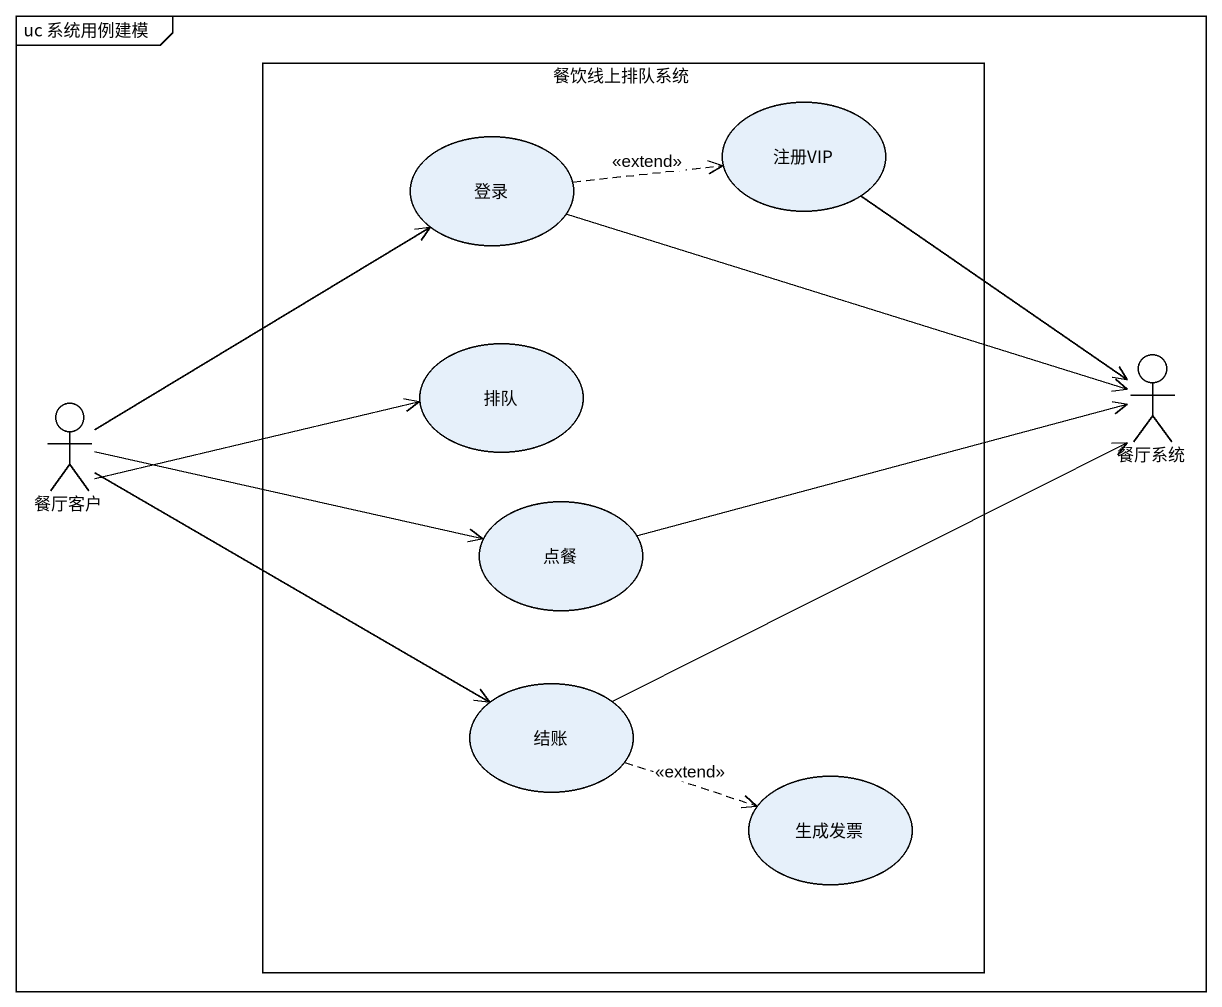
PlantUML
@startuml
mainframe uc 系统用例建模
rectangle 餐饮线上排队系统 {
  usecase 登录
  usecase 注册VIP
  usecase 排队
  usecase 点餐
  usecase 结账
  usecase 生成发票
}
actor 餐厅系统
actor 餐厅客户
登录 .right.> 注册VIP : <<extend>>
登录 -right-> 餐厅系统
注册VIP --> 餐厅系统
餐厅客户 -up-> 登录
餐厅客户 -right-> 排队
餐厅客户 -right-> 点餐
餐厅客户 -right-> 结账
点餐 -right-> 餐厅系统
结账 -right-> 餐厅系统
结账 .right.> 生成发票 : <<extend>>
@enduml
